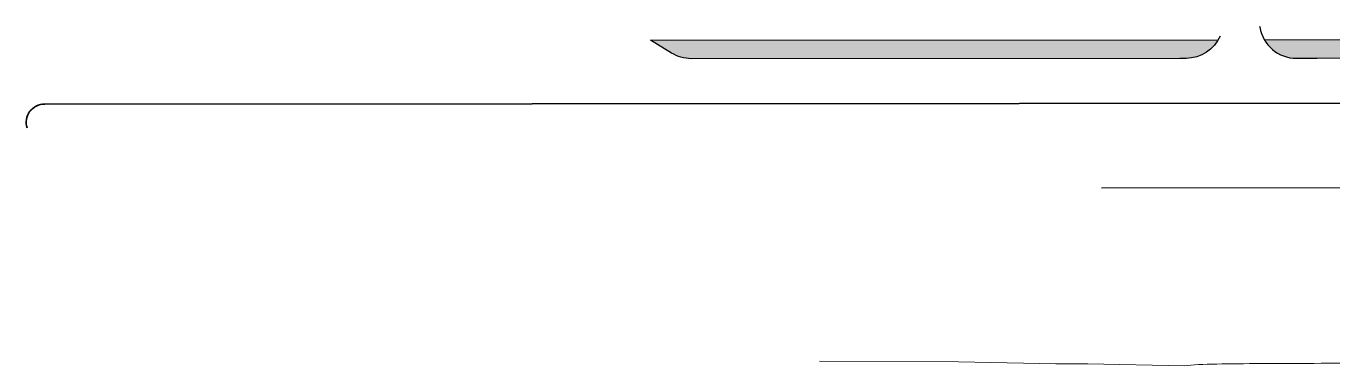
# Model space of a CAD drawing. Header units: millimetres. Extents: x -741734 to 900748, y -161760 to 44149.
# Drawn here: x -741734 to -390824, y -66529 to 24834 of the extents above; entities that cross this region are included whole.
import ezdxf

# ---------------------------------------------------------------- set-up
doc = ezdxf.new("R2010")
doc.units = ezdxf.units.MM
doc.header["$LTSCALE"] = 100
doc.header["$MEASUREMENT"] = 0
for name, color, linetype in [('0.BR.MEP DUONG TK', 3, 'Continuous'), ('XREF-CII-LSR-ROAD-RCTD-PLAN$0$0-MEP VIA HE', 4, 'Continuous'), ('XREF-CII-LSR-ROAD-RCTD-PLAN$0$0.BR.MEP DUONG TK', 3, 'Continuous'), ('XREF-CII-LSR-ROAD-RCTD-PLAN$0$00-HATCH VIA HE', 31, 'Continuous')]:
    doc.layers.add(name, color=color, linetype=linetype)
doc.layers.add('1', color=1, linetype='Continuous', lineweight=18)
pattern_1 = [(298.93872587, (-1344009432.2, -45328395), (962.6514474, 532.2613933), [800, -300]), (28.93872587, (-1344009432.2, -45328395), (-532.2613933, 962.6514474), [800, -300])]

msp = doc.modelspace()

# ---------------------------------------------------------------- hatches: boundary and pattern name
at = {"layer": 'XREF-CII-LSR-ROAD-RCTD-PLAN$0$00-HATCH VIA HE'}
h = msp.add_hatch(dxfattribs=at)
h.set_pattern_fill('ANGLE', color=256, scale=4000, angle=-61.061274134, style=0)
h.set_pattern_definition(pattern_1)
h.paths.add_polyline_path([(-431915.7758, 16158.286), (-430233.0465, 16159.3427, 0.2679493019), (-421575.9371, 21164.7807), (-574040.5933, 21069.0289), (-568366.6979, 17553.7053, 0.1386828194), (-563128.5388, 16075.8809)])
h = msp.add_hatch(dxfattribs=at)
h.set_pattern_fill('ANGLE', color=256, scale=4000, angle=-61.061274134, style=0)
h.set_pattern_definition(pattern_1)
h.paths.add_polyline_path([(-213146.4959, 16295.6788, 0.1765959975), (-206712.1038, 18645.988), (-203557.8704, 21301.7017), (-409237.6722, 21172.5294, 0.2679491998), (-400574.2795, 16177.9692), (-395036.9534, 16181.4469)])

# ---------------------------------------------------------------- linework, layer by layer
at = {"layer": '0.BR.MEP DUONG TK', "ltscale": 5, "flags": 128}
for points in [[(-410493.0618, 24834.4295), (-410453.2065, 24587.1028, 0.368335181), (-400574.2797, 16177.9692), (-395036.9534, 16181.4469), (-213146.4959, 16295.6788, 0.1765959975), (-206712.1038, 18645.988), (-203557.8704, 21301.7017)], [(-421088.3524, 22127.0202, -0.2970841235), (-430233.0008, 16159.3427), (-431915.7758, 16158.286), (-563128.5388, 16075.8809, -0.1407683018), (-568436.252, 17596.7983), (-574040.5933, 21069.0289)], [(-421088.3524, 22127.0202, -0.2970841235), (-430233.0008, 16159.3427), (-431915.7758, 16158.286), (-563128.5388, 16075.8809, -0.1407683018), (-568436.252, 17596.7983), (-574040.5933, 21069.0289)], [(-741487.0945, -2583.5716, -0.5096811092), (-736736.6891, 3966.8483), (-213300.0779, 4295.58, -0.3497325604), (-203547.3718, -3466.7441), (-203537.8779, -18583.8708), (-452978.7704, -18740.5262)], [(-741392.0236, -2552.5632, -0.5096811092), (-736736.6263, 3866.8483), (-213300.0151, 4195.58, -0.3494131238), (-203647.3647, -3478.1359)]]:
    msp.add_lwpolyline(points, format="xyb", dxfattribs=at)
at = {"layer": '1'}
for points in [[(-528690.1501, -65212.6605), (-491332.8672, -65422.5852), (-465178.8827, -65973.0496), (-456668.8313, -66013.2804)], [(-456668.8313, -66013.2804), (-430757.9683, -66528.6477)]]:
    msp.add_lwpolyline(points, dxfattribs=at)
at = {"layer": '1', "ltscale": 5}
msp.add_open_spline([(-380753.5464, -65759.7331), (-390933.9491, -65819.4258), (-410820.5007, -65932.9437), (-426313.6649, -65958.4144), (-430757.9683, -66528.6477)], degree=3, knots=[230.2101588494, 230.2101588494, 230.2101588494, 230.2101588494, 258.1961886939, 285.1310483381, 285.1310483381, 285.1310483381, 285.1310483381], dxfattribs=at)
at = {"layer": 'XREF-CII-LSR-ROAD-RCTD-PLAN$0$0-MEP VIA HE', "ltscale": 5}
for points in [[(-574040.5933, 21069.0289), (-421575.9375, 21164.7807)], [(-409237.6722, 21172.5294), (-203557.8704, 21301.7017)]]:
    msp.add_lwpolyline(points, dxfattribs=at)
at = {"layer": 'XREF-CII-LSR-ROAD-RCTD-PLAN$0$0.BR.MEP DUONG TK', "ltscale": 5, "flags": 128}
for points in [[(-410493.0618, 24834.4295), (-410453.2065, 24587.1028, 0.368335181), (-400574.2797, 16177.9692), (-395036.9534, 16181.4469), (-213146.4959, 16295.6788, 0.1765959975), (-206712.1038, 18645.988), (-203557.8704, 21301.7017)], [(-421088.3524, 22127.0202, -0.2970841235), (-430233.0008, 16159.3427), (-431915.7758, 16158.286), (-563128.5388, 16075.8809, -0.1407683018), (-568436.252, 17596.7983), (-574040.5933, 21069.0289)]]:
    msp.add_lwpolyline(points, format="xyb", dxfattribs=at)

doc.saveas('drawing.dxf')
